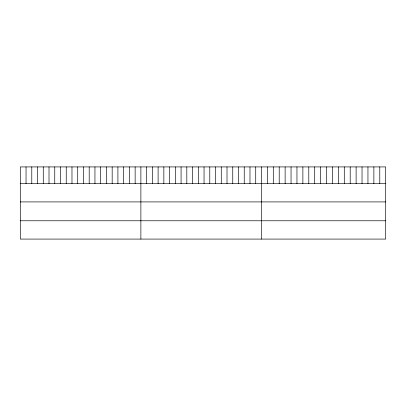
<?xml version="1.0" encoding="UTF-8"?>
<svg xmlns="http://www.w3.org/2000/svg" width="406" height="406" viewBox="0 0 406 406"><rect width="100%" height="100%" fill="white"/><g stroke="black" fill="none" stroke-linecap="round" stroke-linejoin="round"><path stroke-width="0.61" d="M385.7 183.608L385.7 239.083L20.3 239.083L20.3 166.917L385.7 166.917L385.7 183.608L20.3 183.608M20.3 201.914L385.7 201.914M20.3 220.778L385.7 220.778M379.783 166.917L379.783 183.608M373.87 166.917L373.87 183.608M367.953 166.917L367.953 183.608M362.035 166.917L362.035 183.608M356.118 166.917L356.118 183.608M350.205 166.917L350.205 183.608M344.288 166.917L344.288 183.608M338.371 166.917L338.371 183.608M332.458 166.917L332.458 183.608M326.541 166.917L326.541 183.608M320.623 166.917L320.623 183.608M314.706 166.917L314.706 183.608M308.793 166.917L308.793 183.608M302.876 166.917L302.876 183.608M296.959 166.917L296.959 183.608M291.046 166.917L291.046 183.608M285.129 166.917L285.129 183.608M279.211 166.917L279.211 183.608M273.294 166.917L273.294 183.608M267.381 166.917L267.381 183.608M261.464 166.917L261.464 239.083M255.724 166.917L255.724 183.608M249.979 166.917L249.979 183.608M244.239 166.917L244.239 183.608M238.495 166.917L238.495 183.608M232.755 166.917L232.755 183.608M227.01 166.917L227.01 183.608M221.27 166.917L221.27 183.608M215.53 166.917L215.53 183.608M209.785 166.917L209.785 183.608M204.045 166.917L204.045 183.608M198.301 166.917L198.301 183.608M192.561 166.917L192.561 183.608M186.816 166.917L186.816 183.608M181.076 166.917L181.076 183.608M175.336 166.917L175.336 183.608M169.591 166.917L169.591 183.608M163.851 166.917L163.851 183.608M158.107 166.917L158.107 183.608M152.367 166.917L152.367 183.608M146.622 166.917L146.622 183.608M140.882 166.917L140.882 239.083M135.142 166.917L135.142 183.608M129.397 166.917L129.397 183.608M123.657 166.917L123.657 183.608M117.913 166.917L117.913 183.608M112.173 166.917L112.173 183.608M106.428 166.917L106.428 183.608M100.688 166.917L100.688 183.608M94.948 166.917L94.948 183.608M89.203 166.917L89.203 183.608M83.463 166.917L83.463 183.608M77.719 166.917L77.719 183.608M71.979 166.917L71.979 183.608M66.234 166.917L66.234 183.608M60.494 166.917L60.494 183.608M54.754 166.917L54.754 183.608M49.009 166.917L49.009 183.608M43.269 166.917L43.269 183.608M37.525 166.917L37.525 183.608M31.785 166.917L31.785 183.608M26.04 166.917L26.04 183.608"/></g></svg>
